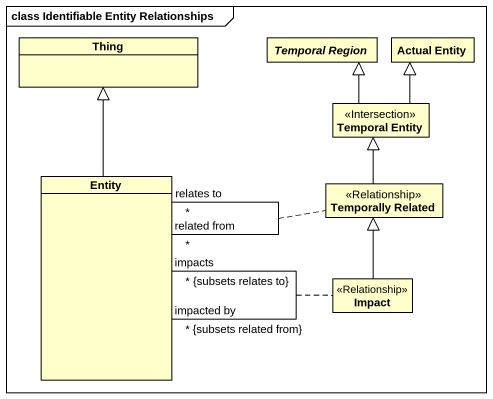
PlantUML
@startuml
mainframe class Identifiable Entity Relationships
hide circle
hide empty members
class Thing
abstract class "Temporal Region" as Temporal_Region
class "Actual Entity" as Actual_Entity
class "Temporal Entity" as Temporal_Entity <<Intersection>>
class "Entity" as Entity_
class "Temporally Related" as Temporally_Related <<Relationship>>
class Impact <<Relationship>>
Temporal_Entity -up-|> Temporal_Region
Temporal_Entity -up-|> Actual_Entity
Entity_ -up-|> Thing
Entity_ "impacted by\n*\n{subsets related from}" -- "impacts\n*\n{subsets relates to}" Entity_
(Entity_, Entity_) .. Impact
Entity_ "related from\n*" -- "relates to\n*" Entity_
(Entity_, Entity_) .. Temporally_Related
Temporally_Related -up-|> Temporal_Entity
Impact -up-|> Temporally_Related
@enduml
